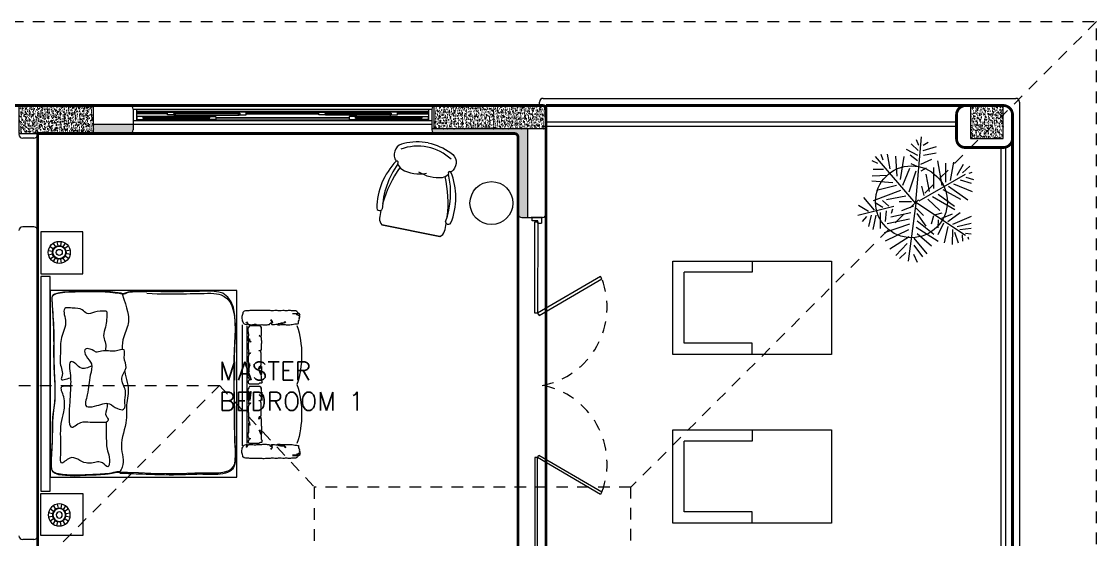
# Model space of a CAD drawing. Header units: metres. Extents: x 14 to 11050, y -346 to 476.
# Drawn here: x 223.94 to 235.46, y -202.7 to -197.15 of the extents above; entities that cross this region are included whole.
import ezdxf

# ---------------------------------------------------------------- set-up
doc = ezdxf.new("R2010")
doc.units = ezdxf.units.M
doc.linetypes.add('0', pattern=[0])
doc.linetypes.add('HIDDEN2', pattern=[0.1875, 0.125, -0.0625])
doc.layers.get('0').update_dxf_attribs({"color": 250, "linetype": '0', "lineweight": 20})
for name, color, linetype, lineweight in [('A-DOOR', 35, 'Continuous', 5), ('A-WALL', 250, 'Continuous', 20), ('baños', 140, 'Continuous', 0), ('Columnas', 7, 'Continuous', 18), ('cristales', 131, 'Continuous', 0), ('MOBILIARIOS', 252, 'Continuous', 0), ('muros bajitos', 252, 'Continuous', 5), ('piso', 253, 'Continuous', 0), ('textos', 7, 'Continuous', 0)]:
    doc.layers.add(name, color=color, linetype=linetype, lineweight=lineweight)
doc.layers.add('ARBOLES CTB', color=7, linetype='Continuous', lineweight=0, true_color=0x4f6a34, transparency=0.3)
doc.layers.add('HATCH', color=8, linetype='Continuous')
doc.layers.add('RELLENO SECCION', color=8, linetype='Continuous', lineweight=0, transparency=0.4)
doc.layers.add('REVESTIMIENTO EXTERIOR', color=7, linetype='Continuous', lineweight=5, true_color=0xffdebd)
doc.layers.add('Techos 1', color=7, linetype='HIDDEN2', lineweight=9, true_color=0x42391a)
doc.styles.get("Standard").update_dxf_attribs({"font": 'arial.ttf', "height": 0.1875})
pattern_1 = [(50, (114.33107, 55.238796), (0.058299094, -0.005100507), [0.006096, -0.067056]), (355, (114.33107, 55.238796), (-0.011277895, 0.06113819), [0.0048768, -0.053644987]), (100.451445, (114.33593, 55.23837), (0.0470212, 0.05603768), [0.005180803, -0.056988878]), (46.1842, (114.33107, 55.25505), (0.086745293, -0.013453545), [0.009144, -0.100584]), (96.63556, (114.3383, 55.25393), (0.07596932, 0.07917636), [0.00777121, -0.085483395]), (351.18415, (114.33107, 55.25505), (0.07596932, 0.07917636), [0.00731519, -0.080467114]), (21, (114.3392, 55.25099), (0.048516605, -0.032724863), [0.006096, -0.067056]), (326, (114.3392, 55.25099), (0.01977665, 0.05894015), [0.0048768, -0.0536448]), (71.451445, (114.34324, 55.24826), (0.068293254, 0.026215286), [0.005180803, -0.05698878]), (37.5, (114.331071, 55.238796), (0.000988353, 0.0270576124), [0, -0.05299456, 0, -0.0544576, 0, -0.053848]), (7.5, (114.33107, 55.238796), (0.021382292, 0.032057784), [0, -0.03104896, 0, -0.05177536, 0, -0.0205232]), (327.5, (114.312946, 55.238796), (0.0433889905, -0.001833198), [0, -0.02032, 0, -0.0633984, 0, -0.0841248]), (317.5, (114.304818, 55.238796), (0.047401338, 0.008136477), [0, -0.026416, 0, -0.04210304, 0, -0.0597408])]

# ---------------------------------------------------------------- blocks, each defined once
blk = doc.blocks.new('A$C309F5F81')
at = {"linetype": 'ByBlock'}
for p, q in [((0.6035, 0.8169), (0.4993, 0.9058)), ((0.6136, 0.8664), (0.5641, 0.949)), ((0.5742, 0.6593), (0.6492, 0.9553)), ((0.6568, 0.8842), (0.6962, 0.9198)), ((0.5492, 0.4753), (0.1602, 0.8086)), ((0.2184, 0.7907), (0.1981, 0.8377)), ((0.2681, 0.7445), (0.2681, 0.8283)), ((0.3189, 0.7101), (0.3227, 0.8359)), ((0.3773, 0.6657), (0.3659, 0.8397)), ((0.4015, 0.6352), (0.4408, 0.8003)), ((0.4408, 0.6034), (0.5272, 0.8283)), ((0.5819, 0.7483), (0.5425, 0.8131)), ((0.6454, 0.8448), (0.7381, 0.8664)), ((0.6454, 0.8054), (0.7635, 0.8308)), ((0.2627, 0.6876), (0.1408, 0.7104)), ((0.192, 0.7471), (0.145, 0.7624)), ((0.4878, 0.5602), (0.5196, 0.7178)), ((0.5704, 0.6987), (0.5247, 0.7521)), ((0.6098, 0.7203), (0.6987, 0.7305)), ((0.6238, 0.7699), (0.7559, 0.7699)), ((0.6771, 0.5285), (0.7165, 0.714)), ((0.7203, 0.5285), (0.7915, 0.7368)), ((0.7673, 0.5361), (0.8588, 0.7292)), ((0.3227, 0.6314), (0.1575, 0.6428)), ((0.5958, 0.6695), (0.6314, 0.6809)), ((0.6263, 0.5171), (0.6619, 0.6822)), ((0.8232, 0.5323), (0.9249, 0.6898)), ((0.8779, 0.5475), (0.977, 0.6428)), ((0.1517, 0.4599), (0.1029, 0.5526)), ((0.3506, 0.6034), (0.1601, 0.5729)), ((0.3976, 0.5831), (0.2566, 0.5272)), ((0.5349, 0.5132), (0.5349, 0.6149)), ((0.5492, 0.4753), (1.024, 0.5399)), ((0.5704, 0.4967), (0.6098, 0.5958)), ((0.9528, 0.5602), (1.0036, 0.6111)), ((0.5388, 0.4769), (0, 0.4307)), ((0.0711, 0.4523), (0.0241, 0.47)), ((0.1105, 0.4561), (0.0572, 0.5158)), ((0.1971, 0.4622), (0.1499, 0.5234)), ((0.2425, 0.4641), (0.2211, 0.5158)), ((0.4523, 0.5323), (0.2795, 0.4739)), ((0.5258, 0.4487), (0.3074, 0.0673)), ((0.5388, 0.4769), (0.8105, 0.0661)), ((0.5869, 0.4739), (0.6492, 0.4141)), ((0.6301, 0.4688), (0.7356, 0.3951)), ((0.6924, 0.465), (0.8029, 0.3278)), ((0.7445, 0.4739), (0.8588, 0.2922)), ((0.7953, 0.465), (0.8982, 0.3468)), ((0.8347, 0.4929), (0.9643, 0.3862)), ((0.8931, 0.4929), (0.9884, 0.4218)), ((0.9681, 0.4967), (1.0316, 0.465)), ((0.0673, 0.4167), (0.0419, 0.3735)), ((0.1105, 0.4167), (0.0775, 0.3062)), ((0.1499, 0.4129), (0.1321, 0.3087)), ((0.2253, 0.434), (0.1817, 0.3455)), ((0.2794, 0.4319), (0.254, 0.3887)), ((0.4485, 0.3633), (0.3074, 0.39)), ((0.484, 0.4065), (0.4053, 0.4256)), ((0.5131, 0.377), (0.6071, 0.2792)), ((0.4015, 0.2604), (0.1969, 0.296)), ((0.4256, 0.3278), (0.2515, 0.3278)), ((0.4726, 0.2922), (0.5704, 0.1575)), ((0.4917, 0.3392), (0.5984, 0.1537)), ((0.6404, 0.3125), (0.6265, 0.2579)), ((0.6517, 0.3295), (0.7203, 0.3511)), ((0.6844, 0.2932), (0.7492, 0.2957)), ((0.7102, 0.249), (0.8067, 0.2947)), ((0.3583, 0.1893), (0.2084, 0.1626)), ((0.3735, 0.2287), (0.216, 0.2287)), ((0.4053, 0.2058), (0.5196, 0.0483)), ((0.4332, 0.2528), (0.512, 0.1067)), ((0.6962, 0.2134), (0.6238, 0.1093)), ((0.6708, 0.263), (0.6352, 0.174)), ((0.7381, 0.2134), (0.8741, 0.2414)), ((0.3151, 0.1347), (0.2236, 0.0838)), ((0.2947, 0.0915), (0.2401, 0.0318)), ((0.3545, 0.1105), (0.3811, 0.0203)), ((0.3862, 0.1664), (0.4485, 0.0127)), ((0.7203, 0.1702), (0.653, 0.0165)), ((0.7381, 0.1347), (0.7102, 0.0203)), ((0.7635, 0.1131), (0.7534, 0.0203)), ((0.7635, 0.174), (0.888, 0.1766)), ((0.7851, 0.1563), (0.8741, 0.127)), ((0.8067, 0.0953), (0.8601, 0.0915)), ((0.2986, 0.0356), (0.2909, 0.0127)), ((0.3303, 0.0635), (0.3506, 0)), ((0.7928, 0.0661), (0.7991, 0.0203)), ((0.8245, 0.0483), (0.8423, 0.0419))]:
    blk.add_line(p, q, dxfattribs=at)
blk = doc.blocks.new('A$Ca3ef8f56')
at = {"layer": 'MOBILIARIOS'}
for p, q in [((0.003, 0.153), (0.003, 1.452)), ((0.053, 0.169), (0.053, 1.428))]:
    blk.add_line(p, q, dxfattribs=at)
for points in [[(0.625, 1.532), (0.621, 1.543), (0.613, 1.554), (0.602, 1.556), (0.6, 1.567), (0.591, 1.578), (0.58, 1.582), (0.564, 1.584), (0.553, 1.584), (0.542, 1.585), (0.531, 1.585), (0.52, 1.586), (0.498, 1.586), (0.487, 1.584), (0.476, 1.584), (0.465, 1.585), (0.454, 1.587), (0.44, 1.587), (0.423, 1.584), (0.412, 1.584), (0.401, 1.582), (0.389, 1.582), (0.377, 1.586), (0.353, 1.586), (0.341, 1.585), (0.33, 1.584), (0.314, 1.585), (0.303, 1.587), (0.252, 1.587), (0.241, 1.589), (0.23, 1.589), (0.218, 1.586), (0.087, 1.586), (0.075, 1.585), (0.039, 1.585), (0.024, 1.579), (0.012, 1.568), (0.009, 1.557), (0.006, 1.545), (0.004, 1.534), (0, 1.523), (0, 1.512), (0.001, 1.501), (0.002, 1.488), (0.002, 1.477), (0.011, 1.465), (0.015, 1.454), (0.026, 1.444), (0.037, 1.442), (0.048, 1.438), (0.059, 1.438), (0.061, 1.449), (0.05, 1.454), (0.048, 1.464)], [(0.471, 1.466), (0.462, 1.455), (0.451, 1.454), (0.434, 1.451), (0.423, 1.451), (0.411, 1.449), (0.4, 1.446), (0.388, 1.446), (0.383, 1.435), (0.395, 1.433), (0.407, 1.435), (0.419, 1.437), (0.432, 1.438), (0.463, 1.438), (0.474, 1.436), (0.516, 1.436), (0.527, 1.437), (0.538, 1.437), (0.555, 1.442), (0.567, 1.444), (0.585, 1.444), (0.597, 1.446), (0.608, 1.449), (0.609, 1.46), (0.609, 1.471), (0.615, 1.482), (0.618, 1.493), (0.616, 1.504), (0.622, 1.515), (0.622, 1.526), (0.611, 1.53), (0.6, 1.539), (0.589, 1.54), (0.585, 1.551), (0.574, 1.552), (0.544, 1.552)], [(0.544, 1.554), (0.561, 1.556), (0.572, 1.556), (0.585, 1.554), (0.596, 1.546), (0.607, 1.537), (0.618, 1.535), (0.621, 1.535)], [(0.05, 1.468), (0.056, 1.457), (0.064, 1.446), (0.076, 1.437), (0.09, 1.437), (0.106, 1.436), (0.117, 1.437), (0.133, 1.44), (0.149, 1.44), (0.16, 1.436), (0.198, 1.436), (0.215, 1.437), (0.226, 1.435), (0.238, 1.432), (0.251, 1.433), (0.262, 1.435), (0.273, 1.436), (0.284, 1.437), (0.297, 1.438), (0.3, 1.449), (0.311, 1.454), (0.322, 1.457), (0.324, 1.468), (0.314, 1.479), (0.307, 1.488)], [(0.095, 1.377), (0.084, 1.377), (0.076, 1.387), (0.067, 1.398), (0.067, 1.408), (0.071, 1.418), (0.081, 1.423), (0.182, 1.423), (0.192, 1.415), (0.203, 1.413), (0.213, 1.413), (0.22, 1.403), (0.213, 1.392), (0.211, 1.381), (0.211, 1.34), (0.208, 1.329), (0.203, 1.319), (0.198, 1.309), (0.194, 1.299), (0.189, 1.289), (0.186, 1.282)], [(0.311, 1.491), (0.32, 1.48), (0.325, 1.469), (0.327, 1.458), (0.315, 1.448), (0.323, 1.437), (0.35, 1.437), (0.366, 1.44), (0.378, 1.44), (0.389, 1.441), (0.4, 1.448), (0.413, 1.452), (0.44, 1.452), (0.452, 1.455), (0.46, 1.466), (0.47, 1.469)], [(0.084, 1.234), (0.084, 1.224), (0.081, 1.214), (0.071, 1.205), (0.071, 1.258), (0.072, 1.271), (0.072, 1.299), (0.071, 1.309), (0.066, 1.319), (0.066, 1.352), (0.072, 1.362), (0.074, 1.372), (0.084, 1.374), (0.09, 1.374)], [(0.189, 1.277), (0.192, 1.287), (0.199, 1.297), (0.203, 1.307), (0.204, 1.318), (0.215, 1.321), (0.216, 1.311), (0.213, 1.3), (0.213, 1.248), (0.211, 1.237), (0.211, 1.168), (0.209, 1.157), (0.206, 1.147), (0.196, 1.139), (0.191, 1.149), (0.189, 1.159), (0.182, 1.166)], [(0.093, 0.99), (0.088, 1.001), (0.078, 1.004), (0.071, 1.014), (0.071, 1.024), (0.069, 1.035), (0.069, 1.086), (0.071, 1.096), (0.071, 1.183), (0.078, 1.195), (0.081, 1.205), (0.083, 1.215), (0.086, 1.227), (0.086, 1.229)], [(0.182, 1.164), (0.186, 1.147), (0.189, 1.137), (0.199, 1.135), (0.206, 1.125), (0.208, 1.115), (0.209, 1.103), (0.209, 1.05), (0.208, 1.04), (0.209, 1.029), (0.209, 1.006), (0.208, 0.995), (0.204, 0.985), (0.204, 0.975), (0.194, 0.97), (0.184, 0.97), (0.182, 0.966), (0.203, 0.966), (0.211, 0.956), (0.211, 0.897), (0.213, 0.886), (0.215, 0.876), (0.213, 0.966), (0.211, 0.956), (0.211, 0.935), (0.206, 0.925), (0.196, 0.915), (0.187, 0.908)], [(0.211, 0.845), (0.211, 0.835), (0.204, 0.824), (0.194, 0.816), (0.083, 0.816), (0.076, 0.83), (0.067, 0.84), (0.066, 0.85), (0.066, 0.86), (0.067, 0.87), (0.067, 0.881), (0.071, 0.891), (0.072, 0.908), (0.069, 0.918), (0.069, 0.939), (0.081, 0.94), (0.083, 0.959), (0.09, 0.869), (0.1, 0.871), (0.098, 0.874)], [(0.095, 0.876), (0.086, 0.966), (0.081, 0.956), (0.079, 0.945), (0.069, 0.94), (0.067, 0.951), (0.069, 0.961), (0.071, 0.873), (0.071, 0.883), (0.069, 0.897), (0.067, 0.908), (0.067, 0.949), (0.071, 0.961), (0.071, 0.982), (0.069, 0.992), (0.074, 1.002), (0.084, 1.001), (0.088, 0.99), (0.09, 0.987)], [(0.187, 0.903), (0.196, 0.913), (0.206, 0.915), (0.211, 0.905), (0.211, 0.852), (0.209, 0.841), (0.206, 0.831), (0.196, 0.824)], [(0.084, 0.597), (0.084, 0.587), (0.081, 0.576), (0.071, 0.568), (0.071, 0.621), (0.072, 0.634), (0.072, 0.662), (0.071, 0.672), (0.066, 0.682), (0.066, 0.714), (0.072, 0.725), (0.074, 0.735), (0.084, 0.737), (0.09, 0.737)], [(0.095, 0.74), (0.084, 0.74), (0.076, 0.75), (0.067, 0.76), (0.067, 0.771), (0.071, 0.781), (0.081, 0.786), (0.182, 0.786), (0.192, 0.777), (0.203, 0.776), (0.213, 0.776), (0.22, 0.766), (0.213, 0.755), (0.211, 0.743), (0.211, 0.703), (0.208, 0.692), (0.203, 0.682), (0.198, 0.672), (0.194, 0.662), (0.189, 0.651), (0.186, 0.645)], [(0.093, 0.453), (0.088, 0.463), (0.078, 0.467), (0.071, 0.477), (0.071, 0.487), (0.069, 0.497), (0.069, 0.549), (0.071, 0.559), (0.071, 0.646), (0.078, 0.658), (0.081, 0.568), (0.083, 0.578), (0.086, 0.59), (0.086, 0.592)], [(0.189, 0.639), (0.192, 0.65), (0.199, 0.66), (0.203, 0.67), (0.204, 0.68), (0.215, 0.684), (0.216, 0.674), (0.213, 0.663), (0.213, 0.61), (0.211, 0.6), (0.211, 0.63), (0.209, 0.62), (0.206, 0.61), (0.196, 0.601), (0.191, 0.612), (0.189, 0.622), (0.182, 0.629)], [(0.182, 0.627), (0.186, 0.61), (0.189, 0.6), (0.199, 0.598), (0.206, 0.588), (0.208, 0.578), (0.209, 0.566), (0.209, 0.513), (0.208, 0.503), (0.209, 0.492), (0.209, 0.468), (0.208, 0.458), (0.204, 0.448), (0.204, 0.438), (0.194, 0.433), (0.184, 0.433), (0.182, 0.429), (0.203, 0.429), (0.211, 0.419), (0.211, 0.359), (0.213, 0.349), (0.215, 0.339), (0.213, 0.329), (0.211, 0.318), (0.211, 0.298), (0.206, 0.288), (0.196, 0.278), (0.187, 0.271)], [(0.095, 0.339), (0.086, 0.329), (0.081, 0.318), (0.079, 0.308), (0.069, 0.303), (0.067, 0.313), (0.069, 0.324), (0.071, 0.336), (0.071, 0.346), (0.069, 0.359), (0.067, 0.371), (0.067, 0.412), (0.071, 0.424), (0.071, 0.445), (0.069, 0.455), (0.074, 0.465), (0.084, 0.463), (0.088, 0.453), (0.09, 0.45)], [(0.211, 0.193), (0.211, 0.182), (0.204, 0.172), (0.194, 0.164), (0.083, 0.164), (0.076, 0.177), (0.067, 0.187), (0.066, 0.198), (0.066, 0.223), (0.067, 0.233), (0.067, 0.243), (0.071, 0.254), (0.072, 0.271), (0.069, 0.281), (0.069, 0.301), (0.081, 0.303), (0.083, 0.322), (0.09, 0.332), (0.1, 0.334), (0.098, 0.337)], [(0.187, 0.266), (0.196, 0.276), (0.206, 0.278), (0.211, 0.267), (0.211, 0.199), (0.209, 0.189), (0.206, 0.179), (0.196, 0.172)], [(0.625, 0.056), (0.621, 0.045), (0.613, 0.034), (0.602, 0.033), (0.6, 0.022), (0.591, 0.011), (0.58, 0.006), (0.564, 0.005), (0.553, 0.005), (0.542, 0.004), (0.531, 0.004), (0.52, 0.002), (0.498, 0.002), (0.487, 0.005), (0.476, 0.005), (0.465, 0.004), (0.454, 0.001), (0.44, 0.001), (0.423, 0.005), (0.412, 0.005), (0.401, 0.006), (0.389, 0.006), (0.377, 0.002), (0.353, 0.002), (0.341, 0.004), (0.33, 0.005), (0.314, 0.004), (0.303, 0.001), (0.252, 0.001), (0.241, 0), (0.23, 0), (0.218, 0.002), (0.087, 0.002), (0.075, 0.004), (0.039, 0.004), (0.024, 0.01), (0.012, 0.021), (0.009, 0.032), (0.006, 0.044), (0.004, 0.055), (0, 0.066), (0, 0.077), (0.001, 0.088), (0.002, 0.1), (0.002, 0.111), (0.011, 0.123), (0.015, 0.134), (0.026, 0.144), (0.037, 0.147), (0.048, 0.15), (0.059, 0.15), (0.061, 0.139), (0.05, 0.134), (0.048, 0.125)], [(0.05, 0.121), (0.056, 0.132), (0.064, 0.143), (0.076, 0.151), (0.09, 0.151), (0.106, 0.153), (0.117, 0.151), (0.133, 0.149), (0.149, 0.149), (0.16, 0.153), (0.198, 0.153), (0.215, 0.151), (0.226, 0.154), (0.238, 0.156), (0.251, 0.155), (0.262, 0.154), (0.273, 0.153), (0.284, 0.151), (0.297, 0.15), (0.3, 0.139), (0.311, 0.134), (0.322, 0.132), (0.324, 0.121), (0.314, 0.11), (0.307, 0.1)], [(0.311, 0.098), (0.32, 0.109), (0.325, 0.12), (0.327, 0.131), (0.315, 0.14), (0.323, 0.151), (0.35, 0.151), (0.366, 0.149), (0.378, 0.149), (0.389, 0.148), (0.4, 0.14), (0.413, 0.137), (0.44, 0.137), (0.452, 0.133), (0.46, 0.122), (0.47, 0.12)], [(0.471, 0.122), (0.462, 0.133), (0.451, 0.134), (0.434, 0.138), (0.423, 0.138), (0.411, 0.139), (0.4, 0.143), (0.388, 0.143), (0.383, 0.154), (0.395, 0.155), (0.407, 0.154), (0.419, 0.151), (0.432, 0.15), (0.463, 0.15), (0.474, 0.153), (0.516, 0.153), (0.527, 0.151), (0.538, 0.151), (0.555, 0.147), (0.567, 0.144), (0.585, 0.144), (0.597, 0.143), (0.608, 0.139), (0.609, 0.128), (0.609, 0.117), (0.615, 0.106), (0.618, 0.095), (0.616, 0.084), (0.622, 0.073), (0.622, 0.062), (0.611, 0.059), (0.6, 0.05), (0.589, 0.049), (0.585, 0.038), (0.574, 0.037), (0.544, 0.037)], [(0.544, 0.034), (0.561, 0.033), (0.572, 0.033), (0.585, 0.034), (0.596, 0.043), (0.607, 0.051), (0.618, 0.054), (0.621, 0.054)]]:
    blk.add_lwpolyline(points, dxfattribs=at)
for centre in [(-0.385, 1.111), (-0.385, 0.478)]:
    blk.add_arc(centre, 1.026, 342.0399, 17.9601, dxfattribs=at)
blk = doc.blocks.new('A$Ca77e88c0')
at = {"layer": 'MOBILIARIOS', "linetype": 'Continuous'}
for p, q in [((0, 1.346), (0.243, 0.761)), ((0.243, 0.76), (0, 1.346))]:
    blk.add_line(p, q, dxfattribs=at)
for points in [[(1.008, 1.422, 0.103931), (0.857, 1.635, 0.481643), (0.668, 1.624, 0.047693), (0.654, 1.599, 0.047693)], [(1.008, 1.422, -0.103931), (1.053, 1.163, -0.481643), (0.912, 1.038, -0.047693), (0.884, 1.046, -0.047693)]]:
    blk.add_lwpolyline(points, format="xyb", dxfattribs=at)
blk.add_circle((0.849, 0.5), 0.23, dxfattribs=at)
for centre, radius, start, end in [((0.462, 1.187), 0.549, 23.3314, 53.5948), ((0.462, 1.187), 0.549, 23.3314, 53.5948), ((0.521, 0.874), 0.736, 79.5964, 123.1415), ((0.612, 0.667), 0.901, 88.3763, 121.4796), ((0.612, 0.667), 0.901, 88.3763, 121.4796), ((0.587, 0.249), 1.279, 88.4542, 107.9351), ((0.587, 0.249), 1.279, 88.4542, 107.9351), ((0.858, 1.457), 0.248, 153.2165, 169.9182), ((0.858, 1.457), 0.248, 153.2165, 169.9182), ((1.028, 1.543), 0.416, 185.8786, 223.4033), ((1.028, 1.543), 0.416, 185.8786, 223.4033), ((0.643, 1.585), 0.0175, 250.4542, 52.0587), ((0.643, 1.585), 0.0175, 250.4542, 52.0587), ((0.1, 1.319), 0.103, 121.9514, 165.0616), ((0.482, 0.53), 0.979, 111.4631, 116.5118), ((0.142, 1.468), 0.0325, 136.3787, 235.7351), ((0.142, 1.468), 0.0325, 235.6979, 268.7539), ((0.456, 1.2), 0.549, 351.575, 21.8384), ((0.456, 1.2), 0.549, 351.575, 21.8384), ((1.108, 1.351), 0.416, 181.7665, 219.2912), ((0.194, 1.672), 0.901, 283.6902, 316.7935), ((0.194, 1.672), 0.901, 283.6902, 316.7935), ((0.277, 1.462), 0.736, 282.0283, 325.5734), ((-0.121, 1.949), 1.279, 297.2347, 316.7156), ((-0.121, 1.949), 1.279, 297.2347, 316.7156), ((0.927, 1.291), 0.248, 235.2516, 251.9533), ((0.927, 1.291), 0.248, 235.2516, 251.9533), ((0.867, 1.048), 0.0175, 353.1111, 154.7156), ((0.867, 1.048), 0.0175, 353.1111, 154.7156), ((0.295, 0.849), 0.103, 240.0914, 283.2016), ((0.005, 1.677), 0.979, 288.6412, 293.6898), ((0.431, 0.774), 0.0325, 169.4347, 268.7911), ((0.431, 0.774), 0.0325, 136.3787, 169.4347), ((0.431, 0.774), 0.0325, 136.3787, 169.4347)]:
    blk.add_arc(centre, radius, start, end, dxfattribs=at)
blk = doc.blocks.new('A$Cb50f4bf1')
at = {"layer": 'MOBILIARIOS'}
for p, q in [((0.45, 0.45), (0, 0.45)), ((0, 0.45), (0, 0)), ((0.163, 0.348), (0.189, 0.311)), ((0.206, 0.366), (0.215, 0.322)), ((0.252, 0.367), (0.244, 0.322)), ((0.295, 0.35), (0.27, 0.312)), ((0.45, 0), (0.45, 0.45)), ((0.114, 0.272), (0.159, 0.264)), ((0.115, 0.226), (0.16, 0.235)), ((0.131, 0.315), (0.17, 0.29)), ((0.328, 0.318), (0.291, 0.292)), ((0.346, 0.276), (0.302, 0.266)), ((0.347, 0.23), (0.302, 0.238)), ((0.134, 0.183), (0.171, 0.209)), ((0.167, 0.151), (0.191, 0.189)), ((0.21, 0.134), (0.218, 0.179)), ((0.256, 0.135), (0.246, 0.179)), ((0.298, 0.154), (0.272, 0.191)), ((0.33, 0.187), (0.292, 0.211)), ((0, 0), (0.45, 0))]:
    blk.add_line(p, q, dxfattribs=at)
for radius in [0.118, 0.0729, 0.0684, 0.0328]:
    blk.add_circle((0.231, 0.251), radius, dxfattribs=at)
blk = doc.blocks.new('A$C2f9b60d5')
at = {"layer": 'A-DOOR'}
for p, q in [((0, 0.101), (0.06, 0.101)), ((0, 0.101), (0, 0.001)), ((0.035, 0.001), (0, 0.001)), ((0.035, 0.061), (0.035, 0.001)), ((0.06, 0.061), (0.035, 0.061)), ((0.06, 0.061), (0.06, 0.101)), ((3.6, 0.1), (3.54, 0.1)), ((3.54, 0.06), (3.54, 0.1)), ((3.54, 0.06), (3.565, 0.06)), ((3.565, 0.06), (3.565, 0)), ((3.565, 0), (3.6, 0)), ((3.6, 0.1), (3.6, 0))]:
    blk.add_line(p, q, dxfattribs=at)
for points in [[(0.631, 0.734), (1.025, 0.06), (1.051, 0.076), (0.658, 0.749)], [(2.966, 0.734), (2.572, 0.06), (2.546, 0.075), (2.94, 0.749)], [(0.045, 0.061), (1.025, 0.06), (1.025, 0.03), (0.045, 0.03)], [(3.552, 0.06), (2.572, 0.06), (2.572, 0.03), (3.552, 0.03)]]:
    blk.add_lwpolyline(points, close=True, dxfattribs=at)
at = {"layer": 'A-DOOR', "linetype": 'HIDDEN2'}
for centre, start, end in [((0.96, -0.049), 10.7613, 110.7488), ((2.637, -0.049), 69.2325, 169.2199)]:
    blk.add_arc(centre, 0.854, start, end, dxfattribs=at)
blk = doc.blocks.new('A$C89702949')
at = {"layer": 'HATCH'}
h = blk.add_hatch(dxfattribs=at)
h.set_pattern_fill('AR-CONC', color=256, scale=0.00032)
h.set_pattern_definition(pattern_1)
h.paths.add_polyline_path([(15.3, 19.989), (15.3, 19.689), (16.1, 19.689), (16.1, 19.989)])
h = blk.add_hatch(dxfattribs=at)
h.set_pattern_fill('AR-CONC', color=256, scale=0.00032)
h.set_pattern_definition(pattern_1)
h.paths.add_polyline_path([(19.75, 19.989), (19.75, 19.739), (20.7, 19.739), (20.95, 19.739), (20.95, 19.989)])
h = blk.add_hatch(dxfattribs=at)
h.set_pattern_fill('AR-CONC', color=256, scale=0.00032)
h.set_pattern_definition(pattern_1)
h.paths.add_polyline_path([(25.5, 19.637), (25.85, 19.637), (25.85, 19.987), (25.5, 19.987)])
at = {"layer": 'Columnas'}
for points in [[(15.3, 19.989), (15.3, 19.689), (16.1, 19.689), (16.1, 19.989)], [(19.75, 19.989), (20.95, 19.989), (20.95, 19.739), (20.7, 19.739), (20.7, 19.739), (19.75, 19.739)], [(25.5, 19.637), (25.85, 19.637), (25.85, 19.987), (25.5, 19.987)]]:
    blk.add_lwpolyline(points, close=True, dxfattribs=at)
blk = doc.blocks.new('PL BASE 2N NASAS 09')
at = {"layer": 'RELLENO SECCION', "true_color": 0xc7c8ca}
h = blk.add_hatch(color=9, dxfattribs=at)
h.dxf.hatch_style = 1
h.paths.add_polyline_path([(175.173, -5.412), (174.748, -5.412), (174.748, -5.512), (175.133, -5.512, 0.414214), (175.173, -5.472)])
h = blk.add_hatch(color=9, dxfattribs=at)
h.dxf.hatch_style = 1
edge = h.paths.add_edge_path()
edge.add_line((178.398, -5.462), (178.373, -5.462))
edge.add_line((178.373, -5.462), (178.373, -5.472))
edge.add_arc((178.413, -5.472), 0.04, 180, 270)
edge.add_line((178.413, -5.512), (179.258, -5.512))
edge.add_arc((179.258, -5.552), 0.04, 0, 90, ccw=False)
edge.add_line((179.298, -5.552), (179.298, -6.372))
edge.add_arc((179.338, -6.372), 0.04, 180, 270)
edge.add_line((179.338, -6.412), (179.398, -6.412))
edge.add_line((179.398, -6.412), (179.398, -5.462))
edge.add_line((179.398, -5.462), (179.348, -5.462))
edge.add_line((179.348, -5.462), (178.398, -5.462))
at = {"layer": 'A-DOOR'}
for p, q in [((175.133, -5.212), (178.413, -5.212)), ((175.173, -5.252), (178.373, -5.252)), ((175.207, -5.252), (175.207, -5.372)), ((175.207, -5.272), (178.339, -5.272)), ((175.539, -5.284), (175.54, -5.283)), ((175.539, -5.311), (175.539, -5.284)), ((175.54, -5.283), (175.621, -5.283)), ((175.624, -5.294), (175.607, -5.294)), ((175.607, -5.294), (175.607, -5.311)), ((175.607, -5.297), (175.612, -5.297)), ((175.607, -5.297), (175.612, -5.297)), ((175.612, -5.295), (175.618, -5.299)), ((175.612, -5.299), (175.618, -5.295)), ((175.621, -5.283), (175.623, -5.284)), ((176.3, -5.283), (175.621, -5.283)), ((175.623, -5.284), (175.625, -5.292)), ((175.625, -5.293), (175.624, -5.294)), ((175.625, -5.292), (175.625, -5.293)), ((176.299, -5.284), (176.297, -5.292)), ((176.297, -5.292), (176.297, -5.293)), ((176.297, -5.293), (176.297, -5.294)), ((176.297, -5.294), (176.315, -5.294)), ((176.3, -5.283), (176.299, -5.284)), ((176.381, -5.283), (176.3, -5.283)), ((176.31, -5.295), (176.304, -5.299)), ((176.31, -5.299), (176.304, -5.295)), ((176.315, -5.297), (176.31, -5.297)), ((176.315, -5.297), (176.31, -5.297)), ((176.315, -5.294), (176.315, -5.311)), ((176.383, -5.284), (176.381, -5.283)), ((176.383, -5.311), (176.383, -5.284)), ((177.163, -5.284), (177.164, -5.283)), ((177.163, -5.311), (177.163, -5.284)), ((177.164, -5.283), (177.245, -5.283)), ((177.248, -5.294), (177.231, -5.294)), ((177.231, -5.294), (177.231, -5.311)), ((177.231, -5.297), (177.236, -5.297)), ((177.231, -5.297), (177.236, -5.297)), ((177.236, -5.295), (177.242, -5.299)), ((177.236, -5.299), (177.242, -5.295)), ((177.245, -5.283), (177.247, -5.284)), ((177.245, -5.283), (177.924, -5.283)), ((177.247, -5.284), (177.249, -5.292)), ((177.249, -5.293), (177.248, -5.294)), ((177.249, -5.292), (177.249, -5.293)), ((177.923, -5.284), (177.921, -5.292)), ((177.921, -5.292), (177.921, -5.293)), ((177.921, -5.293), (177.921, -5.294)), ((177.921, -5.294), (177.939, -5.294)), ((177.924, -5.283), (177.923, -5.284)), ((178.005, -5.283), (177.924, -5.283)), ((177.934, -5.295), (177.928, -5.299)), ((177.934, -5.299), (177.928, -5.295)), ((177.939, -5.297), (177.934, -5.297)), ((177.939, -5.297), (177.934, -5.297)), ((177.939, -5.294), (177.939, -5.311)), ((178.007, -5.284), (178.005, -5.283)), ((178.007, -5.311), (178.007, -5.284)), ((178.339, -5.252), (178.339, -5.372)), ((175.173, -5.372), (178.373, -5.372)), ((175.173, -5.412), (178.373, -5.412)), ((175.214, -5.331), (175.213, -5.332)), ((175.213, -5.332), (175.213, -5.359)), ((175.213, -5.359), (175.214, -5.361)), ((175.279, -5.331), (175.214, -5.331)), ((175.214, -5.361), (175.295, -5.361)), ((175.281, -5.332), (175.279, -5.331)), ((175.281, -5.35), (175.281, -5.332)), ((175.281, -5.347), (175.286, -5.347)), ((175.281, -5.347), (175.286, -5.347)), ((175.298, -5.35), (175.281, -5.35)), ((175.286, -5.349), (175.292, -5.345)), ((175.286, -5.345), (175.292, -5.349)), ((175.975, -5.33), (175.294, -5.33)), ((175.295, -5.361), (175.297, -5.359)), ((175.295, -5.361), (175.974, -5.361)), ((175.297, -5.359), (175.299, -5.351)), ((175.299, -5.35), (175.298, -5.35)), ((175.299, -5.351), (175.299, -5.35)), ((175.54, -5.313), (175.539, -5.311)), ((175.605, -5.313), (175.54, -5.313)), ((175.607, -5.311), (175.605, -5.313)), ((175.62, -5.314), (176.301, -5.314)), ((175.971, -5.351), (175.971, -5.35)), ((175.971, -5.35), (175.971, -5.35)), ((175.971, -5.35), (175.989, -5.35)), ((175.973, -5.359), (175.971, -5.351)), ((175.974, -5.361), (175.973, -5.359)), ((176.055, -5.361), (175.974, -5.361)), ((175.984, -5.349), (175.978, -5.345)), ((175.984, -5.345), (175.978, -5.349)), ((175.989, -5.347), (175.984, -5.347)), ((175.989, -5.347), (175.984, -5.347)), ((175.989, -5.332), (175.99, -5.331)), ((175.989, -5.35), (175.989, -5.332)), ((175.99, -5.331), (176.055, -5.331)), ((176.057, -5.332), (176.055, -5.331)), ((176.057, -5.359), (176.055, -5.361)), ((176.057, -5.332), (176.057, -5.359)), ((176.315, -5.311), (176.316, -5.313)), ((176.316, -5.313), (176.381, -5.313)), ((176.381, -5.313), (176.383, -5.311)), ((177.164, -5.313), (177.163, -5.311)), ((177.229, -5.313), (177.164, -5.313)), ((177.231, -5.311), (177.229, -5.313)), ((177.925, -5.314), (177.244, -5.314)), ((177.489, -5.332), (177.49, -5.331)), ((177.489, -5.332), (177.489, -5.359)), ((177.489, -5.359), (177.49, -5.361)), ((177.555, -5.331), (177.49, -5.331)), ((177.49, -5.361), (177.571, -5.361)), ((177.557, -5.332), (177.555, -5.331)), ((177.557, -5.35), (177.557, -5.332)), ((177.557, -5.347), (177.562, -5.347)), ((177.557, -5.347), (177.562, -5.347)), ((177.574, -5.35), (177.557, -5.35)), ((177.562, -5.349), (177.568, -5.345)), ((177.562, -5.345), (177.568, -5.349)), ((177.57, -5.33), (178.251, -5.33)), ((177.571, -5.361), (177.573, -5.359)), ((178.25, -5.361), (177.571, -5.361)), ((177.573, -5.359), (177.575, -5.351)), ((177.575, -5.35), (177.574, -5.35)), ((177.575, -5.351), (177.575, -5.35)), ((177.939, -5.311), (177.94, -5.313)), ((177.94, -5.313), (178.005, -5.313)), ((178.005, -5.313), (178.007, -5.311)), ((178.247, -5.351), (178.247, -5.35)), ((178.247, -5.35), (178.247, -5.35)), ((178.247, -5.35), (178.265, -5.35)), ((178.249, -5.359), (178.247, -5.351)), ((178.25, -5.361), (178.249, -5.359)), ((178.331, -5.361), (178.25, -5.361)), ((178.26, -5.349), (178.254, -5.345)), ((178.26, -5.345), (178.254, -5.349)), ((178.265, -5.347), (178.26, -5.347)), ((178.265, -5.347), (178.26, -5.347)), ((178.265, -5.332), (178.266, -5.331)), ((178.265, -5.35), (178.265, -5.332)), ((178.266, -5.331), (178.331, -5.331)), ((178.331, -5.331), (178.333, -5.332)), ((178.333, -5.359), (178.331, -5.361)), ((178.333, -5.332), (178.333, -5.359))]:
    blk.add_line(p, q, dxfattribs=at)
at = {"layer": 'A-DOOR', "color": 8}
for p, q in [((175.207, -5.278), (178.339, -5.278)), ((175.539, -5.295), (175.207, -5.295)), ((176.383, -5.295), (177.163, -5.295)), ((178.007, -5.295), (178.339, -5.295)), ((175.539, -5.301), (175.207, -5.301)), ((175.207, -5.366), (178.339, -5.366)), ((177.489, -5.343), (176.057, -5.343)), ((177.489, -5.349), (176.057, -5.349)), ((176.383, -5.301), (177.163, -5.301)), ((178.007, -5.301), (178.339, -5.301))]:
    blk.add_line(p, q, dxfattribs=at)
at = {"layer": 'A-DOOR'}
for points in [[(175.607, -5.297), (175.612, -5.297), (175.612, -5.297), (175.607, -5.297)], [(175.624, -5.294), (175.612, -5.294), (175.612, -5.295), (175.624, -5.295)], [(176.31, -5.295), (175.612, -5.295), (175.612, -5.299), (176.31, -5.299)], [(175.612, -5.295), (175.618, -5.295), (175.618, -5.299), (175.612, -5.299)], [(175.624, -5.299), (175.612, -5.299), (175.612, -5.3), (175.624, -5.3)], [(175.618, -5.295), (175.623, -5.295), (175.623, -5.299), (175.618, -5.299)], [(176.297, -5.294), (176.309, -5.294), (176.309, -5.295), (176.297, -5.295)], [(176.297, -5.299), (176.309, -5.299), (176.309, -5.3), (176.297, -5.3)], [(176.304, -5.295), (176.299, -5.295), (176.299, -5.299), (176.304, -5.299)], [(176.31, -5.295), (176.304, -5.295), (176.304, -5.299), (176.31, -5.299)], [(176.315, -5.297), (176.31, -5.297), (176.31, -5.297), (176.315, -5.297)], [(177.231, -5.297), (177.236, -5.297), (177.236, -5.297), (177.231, -5.297)], [(177.248, -5.294), (177.236, -5.294), (177.236, -5.295), (177.248, -5.295)], [(177.236, -5.295), (177.242, -5.295), (177.242, -5.299), (177.236, -5.299)], [(177.236, -5.295), (177.934, -5.295), (177.934, -5.299), (177.236, -5.299)], [(177.248, -5.299), (177.236, -5.299), (177.236, -5.3), (177.248, -5.3)], [(177.242, -5.295), (177.247, -5.295), (177.247, -5.299), (177.242, -5.299)], [(177.921, -5.294), (177.933, -5.294), (177.933, -5.295), (177.921, -5.295)], [(177.921, -5.299), (177.933, -5.299), (177.933, -5.3), (177.921, -5.3)], [(177.928, -5.295), (177.923, -5.295), (177.923, -5.299), (177.928, -5.299)], [(177.934, -5.295), (177.928, -5.295), (177.928, -5.299), (177.934, -5.299)], [(177.939, -5.297), (177.934, -5.297), (177.934, -5.297), (177.939, -5.297)], [(175.281, -5.347), (175.286, -5.347), (175.286, -5.347), (175.281, -5.347)], [(175.298, -5.345), (175.286, -5.345), (175.286, -5.344), (175.298, -5.344)], [(175.286, -5.349), (175.292, -5.349), (175.292, -5.345), (175.286, -5.345)], [(175.286, -5.349), (175.984, -5.349), (175.984, -5.345), (175.286, -5.345)], [(175.298, -5.35), (175.286, -5.35), (175.286, -5.349), (175.298, -5.349)], [(175.292, -5.349), (175.297, -5.349), (175.297, -5.345), (175.292, -5.345)], [(175.971, -5.345), (175.983, -5.345), (175.983, -5.344), (175.971, -5.344)], [(175.971, -5.35), (175.983, -5.35), (175.983, -5.349), (175.971, -5.349)], [(175.978, -5.349), (175.973, -5.349), (175.973, -5.345), (175.978, -5.345)], [(175.984, -5.349), (175.978, -5.349), (175.978, -5.345), (175.984, -5.345)], [(175.989, -5.347), (175.984, -5.347), (175.984, -5.347), (175.989, -5.347)], [(177.557, -5.347), (177.562, -5.347), (177.562, -5.347), (177.557, -5.347)], [(177.574, -5.345), (177.562, -5.345), (177.562, -5.344), (177.574, -5.344)], [(178.26, -5.349), (177.562, -5.349), (177.562, -5.345), (178.26, -5.345)], [(177.562, -5.349), (177.568, -5.349), (177.568, -5.345), (177.562, -5.345)], [(177.574, -5.35), (177.562, -5.35), (177.562, -5.349), (177.574, -5.349)], [(177.568, -5.349), (177.573, -5.349), (177.573, -5.345), (177.568, -5.345)], [(178.247, -5.345), (178.259, -5.345), (178.259, -5.344), (178.247, -5.344)], [(178.247, -5.35), (178.259, -5.35), (178.259, -5.349), (178.247, -5.349)], [(178.254, -5.349), (178.249, -5.349), (178.249, -5.345), (178.254, -5.345)], [(178.26, -5.349), (178.254, -5.349), (178.254, -5.345), (178.26, -5.345)], [(178.265, -5.347), (178.26, -5.347), (178.26, -5.347), (178.265, -5.347)]]:
    blk.add_lwpolyline(points, close=True, dxfattribs=at)
for points in [[(175.609, -5.312, 0.341999), (175.607, -5.311), (175.607, -5.31), (175.607, -5.301), (175.608, -5.3), (175.625, -5.3), (175.625, -5.3), (175.621, -5.313, -0.339454), (175.62, -5.314), (175.611, -5.314, -0.341999)], [(176.312, -5.312, -0.341999), (176.314, -5.311), (176.315, -5.31), (176.315, -5.301), (176.314, -5.3), (176.297, -5.3), (176.297, -5.3), (176.3, -5.313, 0.339454), (176.301, -5.314), (176.31, -5.314, 0.341999)], [(177.233, -5.312, 0.341999), (177.231, -5.311), (177.231, -5.31), (177.231, -5.301), (177.232, -5.3), (177.249, -5.3), (177.249, -5.3), (177.245, -5.313, -0.339454), (177.244, -5.314), (177.235, -5.314, -0.341999)], [(177.936, -5.312, -0.341999), (177.938, -5.311), (177.939, -5.31), (177.939, -5.301), (177.938, -5.3), (177.921, -5.3), (177.921, -5.3), (177.924, -5.313, 0.339454), (177.925, -5.314), (177.934, -5.314, 0.341999)], [(175.283, -5.331, -0.341999), (175.281, -5.333), (175.281, -5.333), (175.281, -5.343), (175.282, -5.344), (175.299, -5.344), (175.299, -5.343), (175.295, -5.331, 0.339454), (175.294, -5.33), (175.285, -5.33, 0.341999)], [(175.986, -5.331, 0.341999), (175.988, -5.333), (175.989, -5.333), (175.989, -5.343), (175.988, -5.344), (175.971, -5.344), (175.971, -5.343), (175.974, -5.331, -0.339454), (175.975, -5.33), (175.984, -5.33, -0.341999)], [(177.559, -5.331, -0.341999), (177.557, -5.333), (177.557, -5.333), (177.557, -5.343), (177.558, -5.344), (177.575, -5.344), (177.575, -5.343), (177.571, -5.331, 0.339454), (177.57, -5.33), (177.561, -5.33, 0.341999)], [(178.262, -5.331, 0.341999), (178.264, -5.333), (178.265, -5.333), (178.265, -5.343), (178.264, -5.344), (178.247, -5.344), (178.247, -5.343), (178.25, -5.331, -0.339454), (178.251, -5.33), (178.26, -5.33, -0.341999)]]:
    blk.add_lwpolyline(points, format="xyb", close=True, dxfattribs=at)
at = {"layer": 'A-DOOR', "color": 7}
for points in [[(176.31, -5.299), (175.612, -5.299), (175.612, -5.295), (176.31, -5.295)], [(177.236, -5.299), (177.934, -5.299), (177.934, -5.295), (177.236, -5.295)], [(175.286, -5.345), (175.984, -5.345), (175.984, -5.349), (175.286, -5.349)], [(178.26, -5.345), (177.562, -5.345), (177.562, -5.349), (178.26, -5.349)]]:
    blk.add_lwpolyline(points, close=True, dxfattribs=at)
at = {"layer": 'A-WALL'}
for p, q in [((172.838, -5.212), (175.133, -5.212)), ((175.173, -5.252), (175.173, -5.472)), ((178.373, -5.252), (178.373, -5.472)), ((178.413, -5.212), (179.558, -5.212)), ((178.413, -5.212), (179.558, -5.212)), ((179.598, -5.252), (179.598, -6.372)), ((174.748, -5.412), (175.173, -5.412)), ((174.148, -5.522), (174.148, -5.512)), ((174.748, -5.512), (175.133, -5.512)), ((178.398, -5.462), (178.373, -5.462)), ((179.398, -5.462), (179.398, -6.412)), ((174.108, -5.562), (173.988, -5.562)), ((179.298, -6.372), (179.298, -5.552)), ((179.338, -6.412), (179.558, -6.412)), ((179.558, -6.412), (179.438, -6.412)), ((179.468, -6.412), (179.528, -6.412)), ((174.108, -6.512), (173.988, -6.512)), ((174.148, -6.552), (174.148, -9.822)), ((174.108, -9.862), (173.988, -9.862))]:
    blk.add_line(p, q, dxfattribs=at)
at = {"layer": 'A-WALL', "transparency": 33554684}
blk.add_line((175.133, -5.512), (179.258, -5.512), dxfattribs=at)
at = {"layer": 'A-WALL'}
blk.add_lwpolyline([(184.498, -5.212), (184.098, -5.212, 0.414214), (183.998, -5.312), (183.998, -5.562, 0.414214), (184.098, -5.662), (184.498, -5.662, 0.414214), (184.598, -5.562), (184.598, -5.312, 0.414214)], format="xyb", close=True, dxfattribs=at)
for centre, start, end in [((175.133, -5.252), 0, 90), ((178.413, -5.252), 90, 180), ((173.988, -5.522), 180, 270), ((174.108, -5.522), 270, 360), ((175.133, -5.472), 270, 0), ((179.258, -5.552), 0, 90), ((179.338, -6.372), 180, 270), ((179.558, -6.372), 270, 0), ((173.988, -6.552), 90, 180), ((174.108, -6.552), 0, 90), ((173.988, -9.822), 180, 270), ((174.108, -9.822), 270, 0)]:
    blk.add_arc(centre, 0.04, start, end, dxfattribs=at)
at = {"layer": 'A-WALL', "transparency": 33554684}
blk.add_arc((178.413, -5.472), 0.04, 180, 270, dxfattribs=at)
at = {"layer": 'cristales', "const_width": 0.004}
for points in [[(176.299, -5.297), (175.623, -5.297)], [(177.247, -5.297), (177.923, -5.297)], [(175.297, -5.347), (175.973, -5.347)], [(178.249, -5.347), (177.573, -5.347)]]:
    blk.add_lwpolyline(points, dxfattribs=at)
at = {"layer": 'muros bajitos'}
for p, q in [((183.998, -5.389), (179.598, -5.389)), ((183.998, -5.437), (179.598, -5.437)), ((184.474, -5.662), (184.474, -10.912)), ((184.524, -5.658), (184.524, -10.915))]:
    blk.add_line(p, q, dxfattribs=at)
at = {"layer": 'piso'}
for p, q in [((179.528, -5.212), (179.528, -5.175)), ((179.568, -5.135), (184.633, -5.135)), ((184.673, -5.175), (184.673, -25.249)), ((179.598, -6.372), (179.598, -10.052))]:
    blk.add_line(p, q, dxfattribs=at)
for centre, start, end in [((179.568, -5.175), 90, 180), ((184.633, -5.175), 0, 90)]:
    blk.add_arc(centre, 0.04, start, end, dxfattribs=at)
at = {"layer": 'Techos 1'}
for p, q in [((157.448, -4.312), (185.498, -4.312)), ((185.498, -4.312), (180.508, -9.301)), ((185.498, -26.112), (185.498, -4.312)), ((161.348, -8.212), (176.098, -8.212)), ((172.194, -12.112), (176.098, -8.212)), ((176.098, -8.212), (177.114, -9.301))]:
    blk.add_line(p, q, dxfattribs=at)
blk.add_lwpolyline([(180.508, -9.301), (177.114, -9.301), (177.114, -21.123), (180.508, -21.123)], close=True, dxfattribs=at)
at = {"color": 1}
blk.add_blockref('A$C89702949', (158.648, -25.201), dxfattribs=at)
at = {"color": 1, "rotation": 270}
blk.add_blockref('A$C2f9b60d5', (179.447, -6.412), dxfattribs=at)
at = {"layer": 'baños', "linetype": 'Continuous', "flags": 8}
for tag, p in [('MODELNUMBER', (167.133, -5.631, 0)), ('TRADENAME', (167.133, -5.631, 0)), ('PRODUCT', (167.133, -5.631, 0)), ('MATERIAL', (167.133, -5.631, 0)), ('MODELNUMBER', (168.308, -5.631, 0)), ('TRADENAME', (168.308, -5.631, 0)), ('PRODUCT', (168.308, -5.631, 0)), ('MATERIAL', (168.308, -5.631, 0))]:
    blk.add_attdef(tag, p, '', height=0.0000254, rotation=180.0001, dxfattribs=at)
at = {"layer": 'baños', "linetype": 'Continuous'}
for tag, p, rotation in [('MODELNUMBER', (169.243, -19.706), 180.0001), ('TRADENAME', (169.243, -19.706), 180.0001), ('PRODUCT', (169.243, -19.706), 180.0001), ('MATERIAL', (169.243, -19.706), 180.0001), ('MODELNUMBER', (169.952, -19.706), 179.9999), ('TRADENAME', (169.952, -19.706), 179.9999), ('PRODUCT', (169.952, -19.706), 179.9999), ('MATERIAL', (169.952, -19.706), 179.9999)]:
    blk.add_attdef(tag, p, '', height=0.0000254, rotation=rotation, dxfattribs=at)
at = {"layer": 'textos', "insert": (176.093, -8.478), "char_height": 0.195, "width": 1.85497, "attachment_point": 7}
blk.add_mtext('{\\Fromans|c0;MASTER BEDROOM 1}', dxfattribs=at)
blk = doc.blocks.new('PL MUEBLES 2N NASAS 09')
at = {"layer": 'MOBILIARIOS'}
for p, q in [((230.872, 54.838), (230.872, 55.838)), ((230.872, 55.838), (232.572, 55.838)), ((231.722, 55.838), (231.722, 55.718)), ((232.572, 55.838), (232.572, 54.838)), ((230.992, 54.958), (230.992, 55.718)), ((231.722, 55.718), (230.992, 55.718)), ((231.722, 54.958), (230.992, 54.958)), ((231.722, 54.838), (231.722, 54.958)), ((232.572, 54.838), (230.872, 54.838)), ((230.872, 53.03), (230.872, 54.03)), ((230.872, 54.03), (232.572, 54.03)), ((231.722, 54.03), (231.722, 53.91)), ((232.572, 54.03), (232.572, 53.03)), ((230.992, 53.15), (230.992, 53.91)), ((231.722, 53.91), (230.992, 53.91)), ((231.722, 53.15), (230.992, 53.15)), ((231.722, 53.03), (231.722, 53.15)), ((232.572, 53.03), (230.872, 53.03))]:
    blk.add_line(p, q, dxfattribs=at)
for points in [[(224.097, 53.374), (224.197, 53.374), (224.197, 55.674), (224.097, 55.674)], [(224.197, 53.524), (226.197, 53.524), (226.197, 55.524), (224.197, 55.524)], [(224.213, 55.433), (224.229, 55.185), (224.234, 55.097), (224.235, 54.853), (224.235, 54.801), (224.239, 54.659), (224.245, 54.527), (224.247, 54.462), (224.247, 54.382), (224.244, 54.326), (224.233, 54.237), (224.224, 54.17), (224.22, 54.111), (224.22, 54.015), (224.219, 53.977), (224.217, 53.915), (224.212, 53.8), (224.206, 53.723), (224.208, 53.643), (224.212, 53.608), (224.222, 53.586), (224.242, 53.568), (224.286, 53.553), (224.362, 53.543), (224.456, 53.539), (224.582, 53.543), (224.688, 53.549), (224.736, 53.553), (224.786, 53.554), (224.82, 53.557), (224.86, 53.566), (224.895, 53.573), (224.921, 53.578), (225.027, 53.576), (225.143, 53.572), (225.274, 53.565), (225.44, 53.561), (225.545, 53.563), (225.585, 53.564), (225.663, 53.566), (225.746, 53.57), (225.786, 53.571), (225.837, 53.569), (225.886, 53.569), (225.963, 53.568), (226.009, 53.571), (226.064, 53.579), (226.104, 53.591), (226.138, 53.61), (226.16, 53.637), (226.175, 53.67), (226.181, 53.704), (226.184, 53.758), (226.182, 53.817), (226.18, 53.861), (226.177, 53.907), (226.176, 53.95), (226.175, 54.001), (226.174, 54.052), (226.173, 54.177), (226.174, 54.265), (226.171, 54.323), (226.168, 54.482), (226.168, 54.617), (226.17, 54.792), (226.177, 54.964), (226.182, 55.102), (226.181, 55.179), (226.175, 55.253), (226.16, 55.34), (226.136, 55.402), (226.1, 55.453), (226.049, 55.493), (226.006, 55.504), (225.956, 55.512), (225.898, 55.517), (225.799, 55.514), (225.709, 55.511), (225.624, 55.509), (225.531, 55.508), (225.384, 55.51), (225.29, 55.511), (225.237, 55.514), (225.182, 55.515), (225.12, 55.515), (225.065, 55.512), (225.032, 55.506), (224.989, 55.491), (224.974, 55.487), (224.959, 55.494), (224.894, 55.503), (224.818, 55.512), (224.715, 55.514), (224.547, 55.515), (224.459, 55.514), (224.398, 55.51), (224.338, 55.505), (224.281, 55.496), (224.243, 55.484), (224.227, 55.476), (224.218, 55.464), (224.214, 55.445)]]:
    blk.add_lwpolyline(points, close=True, dxfattribs=at)
blk.add_arc((224.794, 55.294), 0.00932, 11.2673, 115.5634, dxfattribs=at)
for points, knots in [([(224.944, 53.581), (224.944, 53.581), (224.944, 53.581), (224.944, 53.581), (224.942, 53.581), (224.907, 53.581), (224.837, 53.56), (224.665, 53.552), (224.458, 53.536), (224.228, 53.56), (224.202, 53.646), (224.228, 53.896), (224.215, 54.167), (224.268, 54.356), (224.228, 54.777), (224.246, 55.139), (224.213, 55.413), (224.228, 55.512), (224.62, 55.512), (224.806, 55.512), (224.948, 55.492), (224.961, 55.492), (224.977, 55.48), (225.047, 55.512), (225.112, 55.512), (225.233, 55.512)], [2.895366, 2.895366, 2.895366, 2.895366, 2.896475, 3.053535, 3.138588, 3.190252, 3.29358, 3.393683, 3.686394, 3.848283, 3.942303, 4.166996, 4.499824, 4.847407, 5.433591, 5.797126, 6.093613, 6.186669, 6.495546, 6.666013, 6.828452, 7.059973, 7.190877, 7.299822, 7.383928, 7.383928, 7.383928, 7.383928]), ([(224.968, 55.487), (225.022, 55.32), (225.063, 55.197), (224.978, 55.04), (224.967, 54.938), (224.967, 54.892)], [0.0005696, 0.0005696, 0.0005696, 0.0005696, 0.2116189, 0.3895346, 0.5346505, 0.5346505, 0.5346505, 0.5346505]), ([(225.92, 55.493), (225.959, 55.49), (226.212, 55.466), (226.156, 54.812), (226.166, 54.432), (226.172, 54.237)], [0, 0, 0, 0, 0.117685, 0.761841, 1.437924, 1.437924, 1.437924, 1.437924]), ([(224.79, 55.302), (224.751, 55.302), (224.686, 55.301), (224.592, 55.257), (224.534, 55.336), (224.46, 55.331), (224.313, 55.349), (224.395, 55.165), (224.3, 55.03), (224.311, 54.869), (224.294, 54.729), (224.342, 54.641), (224.301, 54.546), (224.368, 54.576), (224.415, 54.587)], [0, 0, 0, 0, 0.125513, 0.209774, 0.279098, 0.385114, 0.440556, 0.579971, 0.776155, 0.956632, 1.067828, 1.221054, 1.242986, 1.352802, 1.352802, 1.352802, 1.352802]), ([(224.803, 55.296), (224.803, 55.241), (224.804, 55.154), (224.75, 55.023), (224.804, 54.951), (224.788, 54.895), (224.787, 54.878)], [0, 0, 0, 0, 0.1739603, 0.2732689, 0.4204064, 0.4281347, 0.4281347, 0.4281347, 0.4281347]), ([(224.689, 54.861), (224.704, 54.862), (224.798, 54.894), (224.859, 54.849), (225.015, 54.92), (224.975, 54.787), (225.04, 54.695), (224.926, 54.579), (225.026, 54.454), (224.987, 54.363), (225.012, 54.233), (224.899, 54.255), (224.822, 54.343), (224.708, 54.284), (224.549, 54.263), (224.616, 54.45), (224.608, 54.575), (224.665, 54.741), (224.581, 54.8), (224.549, 54.917), (224.626, 54.903), (224.689, 54.861)], [0.483205, 0.483205, 0.483205, 0.483205, 0.53364, 0.686105, 0.79098, 0.874215, 0.993951, 1.121456, 1.272938, 1.391058, 1.496021, 1.56567, 1.671481, 1.841411, 1.931504, 2.070402, 2.301906, 2.427526, 2.537167, 2.607901, 2.719001, 2.719001, 2.719001, 2.719001]), ([(224.644, 54.716), (224.623, 54.704), (224.588, 54.688), (224.518, 54.684), (224.483, 54.732), (224.386, 54.796), (224.423, 54.583), (224.412, 54.464), (224.408, 54.306), (224.393, 54.194), (224.411, 54.016), (224.524, 54.134), (224.633, 54.103), (224.725, 54.118), (224.791, 54.107), (224.837, 54.137), (224.774, 54.189), (224.812, 54.254), (224.811, 54.302), (224.81, 54.314)], [0.032571, 0.032571, 0.032571, 0.032571, 0.107712, 0.156224, 0.235226, 0.291111, 0.451247, 0.617718, 0.770472, 0.95788, 1.036962, 1.155398, 1.259301, 1.397905, 1.433881, 1.478271, 1.518706, 1.629903, 1.669516, 1.669516, 1.669516, 1.669516]), ([(224.996, 54.657), (225.011, 54.577), (225.05, 54.466), (225.005, 54.29), (225.032, 54.108), (224.922, 53.876), (225.002, 53.677), (224.953, 53.597), (224.942, 53.581)], [0.780746, 0.780746, 0.780746, 0.780746, 1.031047, 1.138144, 1.338216, 1.638789, 1.87051, 1.932727, 1.932727, 1.932727, 1.932727]), ([(224.798, 54.112), (224.798, 54.064), (224.797, 53.953), (224.801, 53.814), (224.84, 53.731), (224.823, 53.601), (224.749, 53.708), (224.669, 53.674), (224.531, 53.668), (224.437, 53.79), (224.299, 53.629), (224.316, 53.819), (224.308, 53.93), (224.309, 54.093), (224.347, 54.231), (224.363, 54.367), (224.283, 54.511), (224.378, 54.501), (224.413, 54.498), (224.416, 54.498)], [0, 0, 0, 0, 0.152599, 0.305824, 0.413498, 0.490111, 0.57095, 0.695693, 0.751084, 0.933009, 1.04478, 1.135217, 1.336369, 1.489125, 1.623798, 1.783333, 1.909904, 2.000264, 2.007333, 2.007333, 2.007333, 2.007333]), ([(226.172, 54.237), (226.172, 54.105), (226.172, 53.909), (226.193, 53.613), (226.061, 53.541), (225.784, 53.559), (225.558, 53.541), (225.133, 53.554), (225.036, 53.562), (224.944, 53.562)], [0, 0, 0, 0, 0.418295, 0.63409, 0.877661, 1.085184, 1.239382, 1.462689, 1.680419, 1.680419, 1.680419, 1.680419])]:
    blk.add_open_spline(points, degree=3, knots=knots, dxfattribs=at)
blk.add_open_spline([(225.233, 55.493), (225.54, 55.478), (225.727, 55.494), (225.92, 55.493)], degree=3, dxfattribs=at)
at = {"layer": 'piso'}
blk.add_circle((233.428, 56.474), 0.385, dxfattribs=at)
blk.add_blockref('PL BASE 2N NASAS 09', (49.914, 62.717))
at = {"layer": 'ARBOLES CTB', "xscale": -1.298522266356366, "yscale": 1.298522266356366, "zscale": 1.298522266356366, "rotation": 90}
blk.add_blockref('A$C309F5F81', (234.094, 57.168), dxfattribs=at)
at = {"layer": 'MOBILIARIOS'}
for name, p, rotation in [('A$Ca77e88c0', (228.869, 55.476), 56.16031382123446), ('A$Cb50f4bf1', (224.545, 55.7), 89.99999999999993)]:
    blk.add_blockref(name, p, dxfattribs=dict(at, rotation=rotation))
at = {"layer": 'MOBILIARIOS', "xscale": -1}
for name, p, rotation in [('A$Ca3ef8f56', (226.251, 55.31), 180), ('A$Cb50f4bf1', (224.545, 53.349), 90.00000000000007)]:
    blk.add_blockref(name, p, dxfattribs=dict(at, rotation=rotation))

msp = doc.modelspace()

# ---------------------------------------------------------------- linework, layer by layer
at = {"layer": 'REVESTIMIENTO EXTERIOR', "const_width": 0.03}
for points in [[(208.3118, -204.0119), (208.3118, -198.0919, -0.4142136), (208.3518, -198.0519), (229.5218, -198.0519, -0.4643691), (229.5618, -198.0919), (229.5618, -218.0119, -0.4142136), (229.5218, -218.0519), (223.9518, -218.0519)], [(229.5618, -198.0519), (234.4618, -198.0519, -0.4142136), (234.5618, -198.1519), (234.5618, -217.9519, -0.4142136), (234.4618, -218.0519), (229.5218, -218.0519)], [(234.0618, -198.0519, 0.4261149), (233.9618, -198.1561), (233.9618, -198.4019, 0.4353955), (234.0551, -198.502), (234.4618, -198.5019, 0.4142136), (234.5618, -198.4019), (234.5618, -198.1561, 0.4261332), (234.4618, -198.0519), (234.0618, -198.0519)]]:
    msp.add_lwpolyline(points, format="xyb", dxfattribs=at)
msp.add_lwpolyline([(229.2618, -198.3919, 0.4142136), (229.2218, -198.3519), (224.1118, -198.3519), (224.1118, -203.7619, 0.4142136), (224.1518, -203.8019), (229.2218, -203.8019, 0.4142136), (229.2618, -203.7619)], format="xyb", close=True, dxfattribs=at)

# ---------------------------------------------------------------- block references
at = {"layer": 'REVESTIMIENTO EXTERIOR', "color": 30, "true_color": 0xf8991e}
msp.add_blockref('PL MUEBLES 2N NASAS 09', (0.05, -255.5571), dxfattribs=at)

doc.saveas('drawing.dxf')
